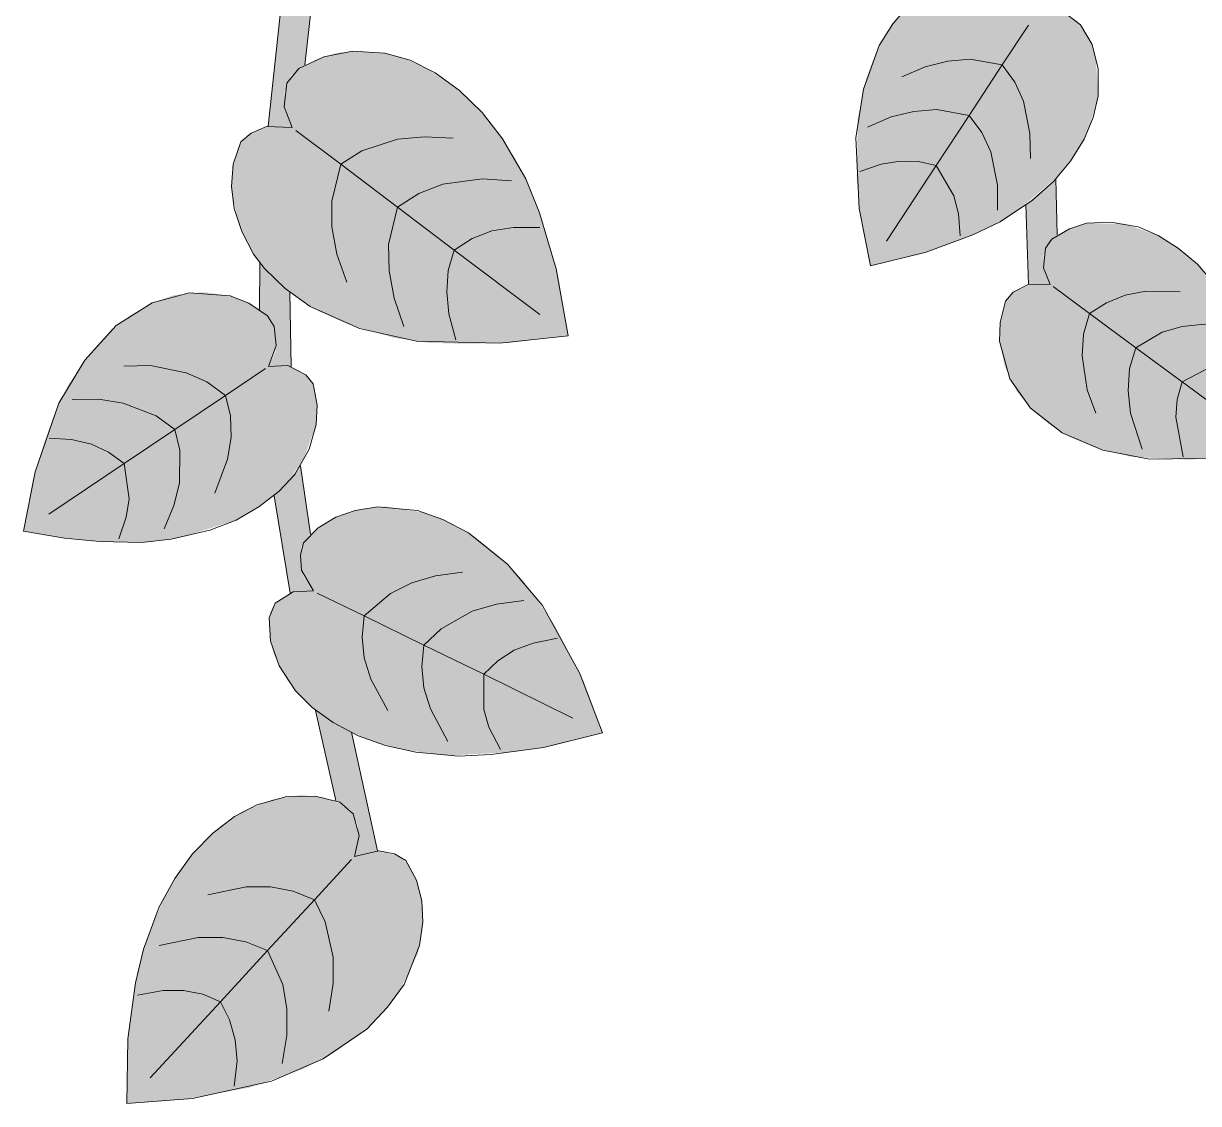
# Model space of a CAD drawing. Header units: centimetres. Extents: x 0 to 879, y -664 to 265.
# Drawn here: x 295.52 to 318.73, y -485.51 to -464.19 of the extents above; entities that cross this region are included whole.
import ezdxf

# ---------------------------------------------------------------- set-up
doc = ezdxf.new("R2010")
doc.units = ezdxf.units.CM
doc.layers.add('VEG-HOJAS', color=117, linetype='Continuous', lineweight=18, true_color=0x2e5e38)
doc.layers.add('VEG-NERVIOS', color=115, linetype='Continuous', lineweight=9, true_color=0x528c5c)
doc.layers.add('VEG-RELLENO', color=253, linetype='Continuous', true_color=0x96c896)

# ---------------------------------------------------------------- blocks, each defined once
blk = doc.blocks.new('VEG_Pothos_colgante_ALZADO')
at = {"layer": 'VEG-RELLENO', "true_color": 0x87a96a}
h = blk.add_hatch(color=63, dxfattribs=at)
h.dxf.hatch_style = 1
h.paths.add_polyline_path([(-8.41, -64.42), (-8.55, -64.35), (-8.83, -64.31), (-8.63, -64.06), (-8.56, -63.79), (-8.62, -63.55), (-8.81, -63.36), (-8.71, -62.94), (-8.24, -63.59)])
h.paths.add_polyline_path([(-8.69, -66.82), (-8.69, -68.08), (-8.87, -68.25), (-8.94, -68.52), (-8.91, -68.81), (-8.77, -69.07), (-9.2, -69.11), (-9.3, -68), (-9.27, -66.54), (-8.89, -66.31), (-8.63, -66.08)])
h.paths.add_polyline_path([(-7.81, -72.95), (-8.17, -73.2), (-8.25, -72.79), (-8.55, -72.43), (-8.74, -71.62), (-8.04, -71.99)])
h.paths.add_polyline_path([(-6.96, -76.34), (-6.66, -77.72), (-6.76, -77.9), (-6.81, -78.28), (-6.64, -78.72), (-7.08, -78.72), (-7.43, -76.97)])
h.paths.add_polyline_path([(-5.96, -82.3), (-5.74, -84.12), (-6.15, -84.26), (-6.13, -83.84), (-6.27, -83.53), (-6.43, -83.39), (-6.61, -81.95)])
h.paths.add_polyline_path([(-5.48, -86.83), (-5.32, -89.01), (-5.54, -89.25), (-5.59, -89.55), (-5.56, -89.79), (-5.4, -90.09), (-5.85, -90.11), (-6.03, -87.4)])
h.paths.add_polyline_path([(-5.21, -94.08), (-5.63, -94.2), (-5.56, -93.82), (-5.65, -93.49), (-5.8, -93.3), (-5.79, -92.63), (-5.2, -93.11)])
h.paths.add_polyline_path([(-5.26, -97.13), (-5.28, -98.82), (-5.42, -98.99), (-5.53, -99.36), (-5.44, -99.83), (-5.88, -99.74), (-5.87, -97.62)])
h.paths.add_polyline_path([(-5.09, -103.5), (-4.94, -105.32), (-5.38, -105.38), (-5.28, -104.96), (-5.41, -104.56), (-5.62, -104.38), (-5.73, -103.04)])
h.paths.add_polyline_path([(-4.73, -107.58), (-4.5, -110.13), (-4.64, -110.39), (-4.7, -110.69), (-4.59, -111.12), (-5.04, -111.01), (-5.28, -108.16)])
h.paths.add_polyline_path([(-4.2, -115.88), (-4.59, -116.05), (-4.59, -115.67), (-4.82, -115.26), (-4.84, -114.62), (-4.23, -115.06)])
h.paths.add_polyline_path([(-4.06, -120.24), (-4.26, -120.45), (-4.33, -120.65), (-4.32, -120.95), (-4.2, -121.23), (-4.63, -121.23), (-4.68, -119.65), (-4.09, -119.14)])
h.paths.add_polyline_path([(-7.53, -59.79), (-7.29, -59.7), (-7.02, -59.77), (-6.88, -59.87), (-7.05, -59.88), (-7.27, -60), (-7.44, -60.26), (-7.56, -60.06), (-7.69, -59.97)])
h.paths.add_polyline_path([(-5.88, -61.99), (-5.7, -62.43), (-5.77, -62.59), (-5.91, -62.69), (-6.1, -62.68)])
h = blk.add_hatch(color=63, dxfattribs=at)
h.dxf.hatch_style = 1
h.paths.add_polyline_path([(-10.92, -62), (-11.75, -61.11), (-11.72, -60.84), (-11.81, -60.62), (-12, -60.44), (-12.29, -60.36), (-12.11, -60.17), (-12.05, -60.02), (-11.53, -60.47), (-10.37, -61.7), (-10.46, -62)])
h.paths.add_polyline_path([(-15.87, -64.83), (-16.39, -66.5), (-16.57, -66.65), (-16.74, -66.94), (-16.77, -67.33), (-17.15, -67.11), (-16.74, -65.51), (-16.58, -65.05)])
h.paths.add_polyline_path([(-16.61, -71.78), (-17.04, -71.92), (-16.99, -71.5), (-17.12, -71.14), (-17.3, -70.92), (-17.33, -70.58), (-16.66, -71.22)])
h.paths.add_polyline_path([(-16.18, -74.61), (-16.01, -75.6), (-16.2, -75.86), (-16.22, -76.15), (-16.18, -76.39), (-15.99, -76.66), (-16.44, -76.72), (-16.69, -75.2)])
h.paths.add_polyline_path([(-15.45, -79.4), (-15.18, -81.22), (-15.62, -81.39), (-15.59, -80.93), (-15.75, -80.54), (-15.93, -80.33), (-16.11, -78.96)])
h.paths.add_polyline_path([(-14.54, -85.07), (-14.71, -85.26), (-14.78, -85.56), (-14.72, -85.88), (-14.54, -86.16), (-14.99, -86.21), (-15.15, -85.08), (-14.63, -84.46)])
h.paths.add_polyline_path([(-14.23, -90.01), (-14.48, -92), (-14.94, -91.9), (-14.69, -91.57), (-14.61, -91.21), (-14.65, -90.96), (-14.9, -90.66), (-14.83, -89.98), (-14.82, -88.37), (-14.21, -88.84)])
h.paths.add_polyline_path([(-15.04, -94.45), (-15.41, -95.75), (-15.61, -95.85), (-15.79, -96.1), (-15.87, -96.33), (-15.85, -96.67), (-16.26, -96.49), (-15.78, -94.84)])
h.paths.add_polyline_path([(-16.55, -99.75), (-17.09, -102.48), (-17.56, -102.39), (-17.33, -102.09), (-17.27, -101.88), (-17.26, -101.44), (-17.45, -101.11), (-16.99, -99.08)])
h.paths.add_polyline_path([(-17.47, -104.91), (-17.66, -106.25), (-17.89, -106.49), (-18.01, -106.86), (-17.95, -107.3), (-18.39, -107.16), (-18.14, -105.35)])
h.paths.add_polyline_path([(-18.72, -115.08), (-18.92, -116.89), (-19.19, -117.09), (-19.32, -117.42), (-19.32, -117.79), (-19.17, -118.13), (-19.65, -118.1), (-19.37, -115.53)])
h.paths.add_polyline_path([(-19.22, -121.38), (-19.19, -122.85), (-19.64, -122.85), (-19.5, -122.55), (-19.49, -122.29), (-19.56, -121.99), (-19.82, -121.72), (-19.81, -120.81)])
h.paths.add_polyline_path([(-19.01, -124.81), (-18.81, -126.16), (-18.99, -126.41), (-19.01, -126.73), (-18.95, -126.99), (-18.75, -127.28), (-19.21, -127.32), (-19.53, -125.4)])
h.paths.add_polyline_path([(-18, -130.07), (-17.49, -132.41), (-17.94, -132.52), (-17.85, -132.17), (-17.88, -131.9), (-18.01, -131.61), (-18.31, -131.42), (-18.71, -129.64)])
at = {"layer": 'VEG-RELLENO', "true_color": 0x699f61}
h = blk.add_hatch(color=83, dxfattribs=at)
h.dxf.hatch_style = 1
h.paths.add_polyline_path([(-7.75, -120.86), (-7.95, -119.89), (-8.02, -119.16), (-8, -117.94), (-7.84, -117.18), (-7.65, -116.67), (-7.4, -116.22), (-7.1, -115.83), (-6.77, -115.52), (-6.27, -115.24), (-5.78, -115.1), (-5.4, -115.09), (-4.97, -115.17), (-4.78, -115.31), (-4.59, -115.67), (-4.59, -116.05), (-4.2, -115.88), (-3.85, -115.91), (-3.66, -116.03), (-3.42, -116.38), (-3.3, -116.73), (-3.25, -117.51), (-3.46, -118.22), (-3.7, -118.65), (-4.01, -119.06), (-4.86, -119.78), (-5.36, -120.08), (-5.93, -120.33), (-6.81, -120.64)])
h.paths.add_polyline_path([(-5.51, -117.01), (-5.94, -117.64), (-6.26, -118.31), (-6.5, -119.01), (-6.63, -119.76), (-6.2, -119.13), (-5.88, -118.46), (-5.64, -117.76)], flags=0)
at = {"layer": 'VEG-RELLENO', "true_color": 0x6ea666}
h = blk.add_hatch(color=83, dxfattribs=at)
h.dxf.hatch_style = 1
h.paths.add_polyline_path([(-13.72, -122.24), (-14.87, -122.38), (-15.74, -122.4), (-16.48, -122.38), (-17.17, -122.28), (-18.05, -122.02), (-18.64, -121.76), (-19.16, -121.43), (-19.6, -121.05), (-19.94, -120.63), (-20.23, -120.03), (-20.36, -119.44), (-20.36, -118.99), (-20.23, -118.5), (-20.06, -118.28), (-19.61, -118.09), (-19.17, -118.13), (-19.34, -117.66), (-19.28, -117.25), (-19.12, -117.02), (-18.69, -116.78), (-18.27, -116.65), (-17.82, -116.62), (-17.34, -116.66), (-17.01, -116.74), (-16.52, -116.96), (-16.03, -117.28), (-15.57, -117.68), (-15.15, -118.17), (-14.77, -118.74), (-14.46, -119.35), (-14.21, -120.04), (-13.91, -121.1)])
h.paths.add_polyline_path([(-18.56, -119.9), (-17.97, -120.58), (-17.29, -121.14), (-16.56, -121.63), (-15.74, -121.99), (-16.33, -121.31), (-17, -120.75), (-17.74, -120.26)], flags=0)
at = {"layer": 'VEG-RELLENO', "true_color": 0xced696}
h = blk.add_hatch(color=71, dxfattribs=at)
h.dxf.hatch_style = 1
h.paths.add_polyline_path([(-5.51, -117.01), (-5.64, -117.76), (-5.88, -118.46), (-6.2, -119.13), (-6.63, -119.76), (-6.5, -119.01), (-6.26, -118.31), (-5.94, -117.64)])
h = blk.add_hatch(color=71, dxfattribs=at)
h.dxf.hatch_style = 1
h.paths.add_polyline_path([(-18.56, -119.9), (-17.74, -120.26), (-17, -120.75), (-16.33, -121.31), (-15.74, -121.99), (-16.56, -121.63), (-17.29, -121.14), (-17.97, -120.58)])
at = {"layer": 'VEG-RELLENO', "true_color": 0x6ea666}
h = blk.add_hatch(color=83, dxfattribs=at)
h.dxf.hatch_style = 1
h.paths.add_polyline_path([(0.23, -124.5), (-1.43, -124.69), (-2.61, -124.63), (-3.33, -124.44), (-3.81, -124.24), (-4.23, -123.98), (-4.59, -123.67), (-4.86, -123.34), (-5.1, -122.84), (-5.2, -122.35), (-5.19, -121.98), (-5.08, -121.56), (-4.93, -121.38), (-4.56, -121.21), (-4.2, -121.23), (-4.34, -120.84), (-4.29, -120.51), (-4.17, -120.33), (-3.82, -120.13), (-3.48, -120.02), (-2.73, -120.03), (-2.07, -120.26), (-1.67, -120.51), (-1.29, -120.83), (-0.65, -121.68), (-0.39, -122.17), (-0.18, -122.73), (0.07, -123.58)])
h.paths.add_polyline_path([(-3.26, -122.07), (-2.95, -122.72), (-2.54, -123.3), (-2.07, -123.83), (-1.5, -124.29), (-1.82, -123.64), (-2.23, -123.06), (-2.7, -122.52)], flags=0)
at = {"layer": 'VEG-RELLENO', "true_color": 0x609259}
h = blk.add_hatch(color=83, dxfattribs=at)
h.dxf.hatch_style = 1
h.paths.add_polyline_path([(-24.48, -126.1), (-24.3, -125.1), (-24.08, -124.37), (-23.86, -123.76), (-23.6, -123.22), (-23.15, -122.57), (-22.78, -122.16), (-22.37, -121.84), (-21.94, -121.59), (-21.51, -121.44), (-20.93, -121.38), (-20.4, -121.45), (-20.03, -121.6), (-19.66, -121.85), (-19.53, -122.06), (-19.49, -122.49), (-19.64, -122.85), (-19.21, -122.84), (-18.9, -123.01), (-18.76, -123.19), (-18.68, -123.61), (-18.7, -123.99), (-18.97, -124.74), (-19.43, -125.31), (-19.83, -125.62), (-20.28, -125.88), (-21.36, -126.22), (-21.94, -126.31), (-22.57, -126.32), (-23.51, -126.26)])
h.paths.add_polyline_path([(-20.37, -124.13), (-21.12, -124.32), (-21.81, -124.63), (-22.45, -125.01), (-23.05, -125.5), (-22.3, -125.31), (-21.61, -125), (-20.96, -124.62)], flags=0)
at = {"layer": 'VEG-RELLENO', "true_color": 0xced696}
h = blk.add_hatch(color=71, dxfattribs=at)
h.dxf.hatch_style = 1
h.paths.add_polyline_path([(-3.26, -122.07), (-2.7, -122.52), (-2.23, -123.06), (-1.82, -123.64), (-1.5, -124.29), (-2.07, -123.83), (-2.54, -123.3), (-2.95, -122.72)])
h = blk.add_hatch(color=71, dxfattribs=at)
h.dxf.hatch_style = 1
h.paths.add_polyline_path([(-20.37, -124.13), (-20.96, -124.62), (-21.61, -125), (-22.3, -125.31), (-23.05, -125.5), (-22.45, -125.01), (-21.81, -124.63), (-21.12, -124.32)])
at = {"layer": 'VEG-RELLENO', "true_color": 0x62955b}
h = blk.add_hatch(color=83, dxfattribs=at)
h.dxf.hatch_style = 1
h.paths.add_polyline_path([(-13.04, -130.08), (-14.03, -130.34), (-14.8, -130.46), (-16.1, -130.53), (-16.93, -130.42), (-17.51, -130.27), (-18.04, -130.06), (-18.51, -129.78), (-18.9, -129.48), (-19.29, -129.01), (-19.54, -128.52), (-19.62, -128.15), (-19.62, -127.72), (-19.51, -127.52), (-19.15, -127.3), (-18.75, -127.28), (-18.99, -126.87), (-19, -126.49), (-18.9, -126.26), (-18.55, -125.96), (-18.19, -125.77), (-17.79, -125.66), (-17.33, -125.61), (-16.53, -125.74), (-16.03, -125.94), (-15.54, -126.23), (-15.07, -126.61), (-14.62, -127.06), (-13.99, -127.95), (-13.41, -129.07)])
h.paths.add_polyline_path([(-17.35, -127.71), (-16.6, -128.08), (-15.82, -128.32), (-15.01, -128.47), (-14.17, -128.49), (-14.92, -128.12), (-15.71, -127.88), (-16.51, -127.73)], flags=0)
at = {"layer": 'VEG-RELLENO', "true_color": 0xced696}
h = blk.add_hatch(color=71, dxfattribs=at)
h.dxf.hatch_style = 1
h.paths.add_polyline_path([(-17.35, -127.71), (-16.51, -127.73), (-15.71, -127.88), (-14.92, -128.12), (-14.17, -128.49), (-15.01, -128.47), (-15.82, -128.32), (-16.6, -128.08)])
at = {"layer": 'VEG-RELLENO', "true_color": 0x65995e}
h = blk.add_hatch(color=83, dxfattribs=at)
h.dxf.hatch_style = 1
h.paths.add_polyline_path([(-22.44, -137.4), (-22.43, -136.3), (-22.34, -135.48), (-22.23, -134.79), (-22.04, -134.14), (-21.7, -133.33), (-21.38, -132.79), (-21.01, -132.32), (-20.6, -131.93), (-20.17, -131.64), (-19.57, -131.4), (-19, -131.31), (-18.59, -131.35), (-18.15, -131.5), (-17.97, -131.68), (-17.85, -132.11), (-17.94, -132.52), (-17.46, -132.41), (-17.07, -132.51), (-16.87, -132.68), (-16.67, -133.12), (-16.59, -133.54), (-16.6, -133.97), (-16.69, -134.44), (-17.06, -135.2), (-17.42, -135.65), (-17.85, -136.05), (-18.37, -136.41), (-18.96, -136.72), (-20.03, -137.09), (-21.33, -137.32)])
h.paths.add_polyline_path([(-18.65, -133.92), (-19.41, -134.35), (-20.07, -134.89), (-20.67, -135.51), (-21.17, -136.23), (-20.41, -135.79), (-19.75, -135.25), (-19.15, -134.63)], flags=0)
at = {"layer": 'VEG-RELLENO', "true_color": 0xced696}
h = blk.add_hatch(color=71, dxfattribs=at)
h.dxf.hatch_style = 1
h.paths.add_polyline_path([(-18.65, -133.92), (-19.15, -134.63), (-19.75, -135.25), (-20.41, -135.79), (-21.17, -136.23), (-20.67, -135.51), (-20.07, -134.89), (-19.41, -134.35)])
at = {"layer": 'VEG-HOJAS'}
for points in [[(-18.72, -115.08), (-18.92, -116.89)], [(-3.85, -115.91), (-3.6, -116.1), (-3.37, -116.49), (-3.25, -116.97), (-3.25, -117.51), (-3.35, -117.93), (-3.53, -118.36), (-3.8, -118.79), (-4.13, -119.19), (-4.55, -119.56), (-5.19, -119.99), (-5.73, -120.25), (-6.65, -120.59), (-7.75, -120.86), (-7.97, -119.73), (-8.04, -118.33), (-7.89, -117.37), (-7.58, -116.51), (-7.31, -116.08), (-6.99, -115.71)], [(-19.65, -118.1), (-19.37, -115.53)], [(-4.09, -119.14), (-4.06, -120.25)], [(-4.63, -121.23), (-4.68, -119.65)], [(-0.88, -124.66), (-2.24, -124.68), (-3.16, -124.5), (-3.96, -124.16), (-4.59, -123.67), (-5, -123.09), (-5.2, -122.35), (-5.19, -121.98), (-5.08, -121.56), (-4.93, -121.38), (-4.62, -121.22), (-4.2, -121.23), (-4.33, -120.9), (-4.29, -120.51), (-4.17, -120.33), (-3.82, -120.13), (-3.48, -120.02), (-3, -120), (-2.46, -120.09), (-2.07, -120.26), (-1.67, -120.51), (-1.29, -120.83), (-0.95, -121.23)], [(-19.82, -121.72), (-19.81, -120.81)], [(-19.22, -121.38), (-19.19, -122.85)], [(-19.01, -124.81), (-18.81, -126.16)], [(-19.21, -127.32), (-19.53, -125.4)], [(-18.31, -131.42), (-18.71, -129.64)], [(-18, -130.07), (-17.49, -132.41)]]:
    blk.add_lwpolyline(points, dxfattribs=at)
for points in [[(-13.72, -122.24), (-15.07, -122.39), (-16.72, -122.35), (-17.84, -122.1), (-18.82, -121.66), (-19.31, -121.31), (-19.72, -120.91), (-19.94, -120.63), (-20.17, -120.18), (-20.32, -119.73), (-20.37, -119.29), (-20.34, -118.85), (-20.19, -118.41), (-19.98, -118.24), (-19.68, -118.11), (-19.17, -118.13), (-19.33, -117.72), (-19.28, -117.25), (-19.04, -116.96), (-18.55, -116.73), (-17.98, -116.62), (-17.34, -116.66), (-16.84, -116.8), (-16.35, -117.05), (-15.87, -117.4), (-15.42, -117.83), (-15.02, -118.35), (-14.56, -119.14), (-14.29, -119.81), (-13.96, -120.92)], [(-24.48, -126.1), (-24.25, -124.93), (-23.78, -123.57), (-23.27, -122.72), (-22.65, -122.04), (-21.94, -121.59), (-21.21, -121.39), (-20.4, -121.45), (-20.03, -121.6), (-19.66, -121.85), (-19.53, -122.06), (-19.49, -122.43), (-19.64, -122.85), (-19.26, -122.83), (-18.9, -123.01), (-18.76, -123.19), (-18.68, -123.61), (-18.7, -123.99), (-18.84, -124.48), (-19.12, -124.98), (-19.43, -125.31), (-19.83, -125.62), (-20.28, -125.88), (-20.8, -126.08), (-21.56, -126.26), (-22.15, -126.32), (-22.98, -126.3), (-23.67, -126.24)], [(-13.04, -130.08), (-14.21, -130.37), (-15.24, -130.51), (-15.89, -130.54), (-16.73, -130.46), (-17.33, -130.33), (-17.87, -130.14), (-18.36, -129.88), (-18.78, -129.58), (-19.11, -129.25), (-19.43, -128.76), (-19.6, -128.27), (-19.63, -127.81), (-19.51, -127.52), (-19.15, -127.3), (-18.75, -127.28), (-18.99, -126.87), (-19.01, -126.57), (-18.95, -126.33), (-18.66, -126.03), (-18.31, -125.82), (-17.93, -125.69), (-17.49, -125.62), (-16.7, -125.69), (-16.2, -125.87), (-15.69, -126.13), (-14.92, -126.75), (-14.23, -127.57), (-13.49, -128.91)], [(-22.44, -137.4), (-22.42, -136.12), (-22.27, -135.02), (-22.11, -134.35), (-21.8, -133.52), (-21.49, -132.96), (-21.14, -132.47), (-20.74, -132.06), (-20.31, -131.73), (-19.87, -131.5), (-19.28, -131.34), (-18.72, -131.33), (-18.23, -131.45), (-17.97, -131.68), (-17.85, -132.11), (-17.94, -132.52), (-17.46, -132.41), (-17.15, -132.47), (-16.93, -132.6), (-16.72, -132.99), (-16.61, -133.4), (-16.59, -133.82), (-16.66, -134.28), (-16.96, -135.05), (-17.29, -135.5), (-17.7, -135.93), (-18.56, -136.52), (-19.58, -136.96), (-21.14, -137.3)]]:
    blk.add_lwpolyline(points, close=True, dxfattribs=at)
at = {"layer": 'VEG-NERVIOS'}
for points in [[(-4.63, -116.11), (-5.15, -116.89)], [(-5.15, -116.89), (-5.78, -116.78), (-6.22, -116.82), (-6.67, -116.93), (-7.13, -117.13)], [(-5.15, -116.89), (-5.8, -117.89)], [(-5.15, -116.89), (-4.9, -117.23), (-4.73, -117.61), (-4.6, -118.25), (-4.59, -118.74)], [(-5.8, -117.89), (-6.44, -117.77), (-6.89, -117.81), (-7.34, -117.92), (-7.81, -118.12)], [(-5.8, -117.89), (-6.45, -118.88)], [(-5.8, -117.89), (-5.55, -118.23), (-5.37, -118.61), (-5.24, -119.27), (-5.24, -119.76)], [(-19.1, -118.19), (-18.21, -118.85)], [(-18.21, -118.85), (-17.8, -118.59), (-17.09, -118.36), (-16.56, -118.31), (-15.99, -118.34)], [(-6.45, -118.88), (-6.8, -118.8), (-7.17, -118.79), (-7.54, -118.85), (-7.96, -119)], [(-18.21, -118.85), (-18.39, -119.58), (-18.39, -120.09), (-18.29, -120.63), (-18.09, -121.18)], [(-18.21, -118.85), (-17.09, -119.7)], [(-6.45, -118.88), (-7.43, -120.37)], [(-6.45, -118.88), (-6.1, -119.48), (-6.01, -119.83), (-5.98, -120.27)], [(-17.09, -119.7), (-16.67, -119.43), (-16.2, -119.25), (-15.42, -119.14), (-14.84, -119.18)], [(-17.09, -119.7), (-17.27, -120.44), (-17.26, -120.96), (-17.16, -121.5), (-16.97, -122.06)], [(-17.09, -119.7), (-15.97, -120.55)], [(-15.97, -120.55), (-15.62, -120.32), (-15.23, -120.17), (-14.8, -120.1), (-14.28, -120.1)], [(-15.97, -120.55), (-16.09, -120.95), (-16.12, -121.37), (-16.08, -121.81), (-15.94, -122.32)], [(-15.97, -120.55), (-14.28, -121.82)], [(-4.14, -121.27), (-3.42, -121.8)], [(-3.42, -121.8), (-3.09, -121.59), (-2.72, -121.44), (-2.31, -121.36), (-1.63, -121.37)], [(-3.42, -121.8), (-3.54, -122.21), (-3.57, -122.64), (-3.47, -123.31), (-3.3, -123.77)], [(-3.42, -121.8), (-2.51, -122.48)], [(-2.51, -122.48), (-1.99, -122.17), (-1.59, -122.06), (-1.16, -122.01), (-0.69, -122.04)], [(-2.51, -122.48), (-2.63, -122.89), (-2.66, -123.33), (-2.61, -123.77), (-2.38, -124.48)], [(-2.51, -122.48), (-1.59, -123.15)], [(-1.59, -123.15), (-1, -122.84), (-0.24, -122.77)], [(-20.49, -123.42), (-20.86, -123.15), (-21.27, -122.97), (-21.97, -122.83), (-22.5, -122.84)], [(-19.7, -122.89), (-20.49, -123.42)], [(-1.59, -123.15), (-1.69, -123.5), (-1.72, -123.85), (-1.57, -124.63)], [(-1.59, -123.15), (-0.22, -124.16)], [(-20.49, -123.42), (-21.49, -124.09)], [(-20.49, -123.42), (-20.39, -123.82), (-20.38, -124.25), (-20.45, -124.68), (-20.7, -125.35)], [(-21.49, -124.09), (-21.86, -123.82), (-22.51, -123.57), (-22.99, -123.49), (-23.52, -123.5)], [(-21.49, -124.09), (-22.49, -124.76)], [(-21.49, -124.09), (-21.39, -124.5), (-21.4, -125.15), (-21.51, -125.59), (-21.7, -126.05)], [(-22.49, -124.76), (-22.8, -124.54), (-23.14, -124.38), (-23.53, -124.29), (-23.97, -124.26)], [(-22.49, -124.76), (-23.98, -125.76)], [(-22.49, -124.76), (-22.39, -125.46), (-22.45, -125.82), (-22.6, -126.25)], [(-17.75, -127.77), (-17.23, -127.33), (-16.81, -127.12), (-16.34, -126.98), (-15.81, -126.91)], [(-18.68, -127.32), (-17.75, -127.77)], [(-16.57, -128.35), (-16.23, -128.03), (-15.62, -127.68), (-15.14, -127.54), (-14.6, -127.47)], [(-17.75, -127.77), (-17.79, -128.19), (-17.75, -128.6), (-17.62, -129.02), (-17.28, -129.64)], [(-17.75, -127.77), (-16.57, -128.35)], [(-16.57, -128.35), (-16.61, -128.77), (-16.57, -129.19), (-16.44, -129.61), (-16.1, -130.25)], [(-16.57, -128.35), (-15.39, -128.92)], [(-15.39, -128.92), (-15.11, -128.66), (-14.79, -128.45), (-14.41, -128.31), (-13.93, -128.21)], [(-15.39, -128.92), (-15.39, -129.62), (-15.29, -129.97), (-15.06, -130.41)], [(-15.39, -128.92), (-13.63, -129.79)], [(-18, -132.58), (-18.73, -133.38)], [(-18.73, -133.38), (-19.15, -133.21), (-19.6, -133.12), (-20.08, -133.12), (-20.84, -133.28)], [(-18.73, -133.38), (-19.66, -134.38)], [(-18.73, -133.38), (-18.52, -133.81), (-18.36, -134.51), (-18.36, -135.03), (-18.45, -135.58)], [(-19.66, -134.38), (-20.09, -134.21), (-20.54, -134.12), (-21.03, -134.12), (-21.8, -134.28)], [(-19.66, -134.38), (-20.59, -135.39)], [(-19.66, -134.38), (-19.36, -135.05), (-19.28, -135.53), (-19.28, -136.06), (-19.37, -136.61)], [(-20.59, -135.39), (-20.94, -135.24), (-21.32, -135.17), (-21.72, -135.17), (-22.23, -135.26)], [(-20.59, -135.39), (-21.98, -136.89)], [(-20.59, -135.39), (-20.41, -135.75), (-20.3, -136.14), (-20.26, -136.56), (-20.32, -137.06)]]:
    blk.add_lwpolyline(points, dxfattribs=at)

msp = doc.modelspace()

# ---------------------------------------------------------------- block references
msp.add_blockref('VEG_Pothos_colgante_ALZADO', (320, -348.112))

doc.saveas('drawing.dxf')
